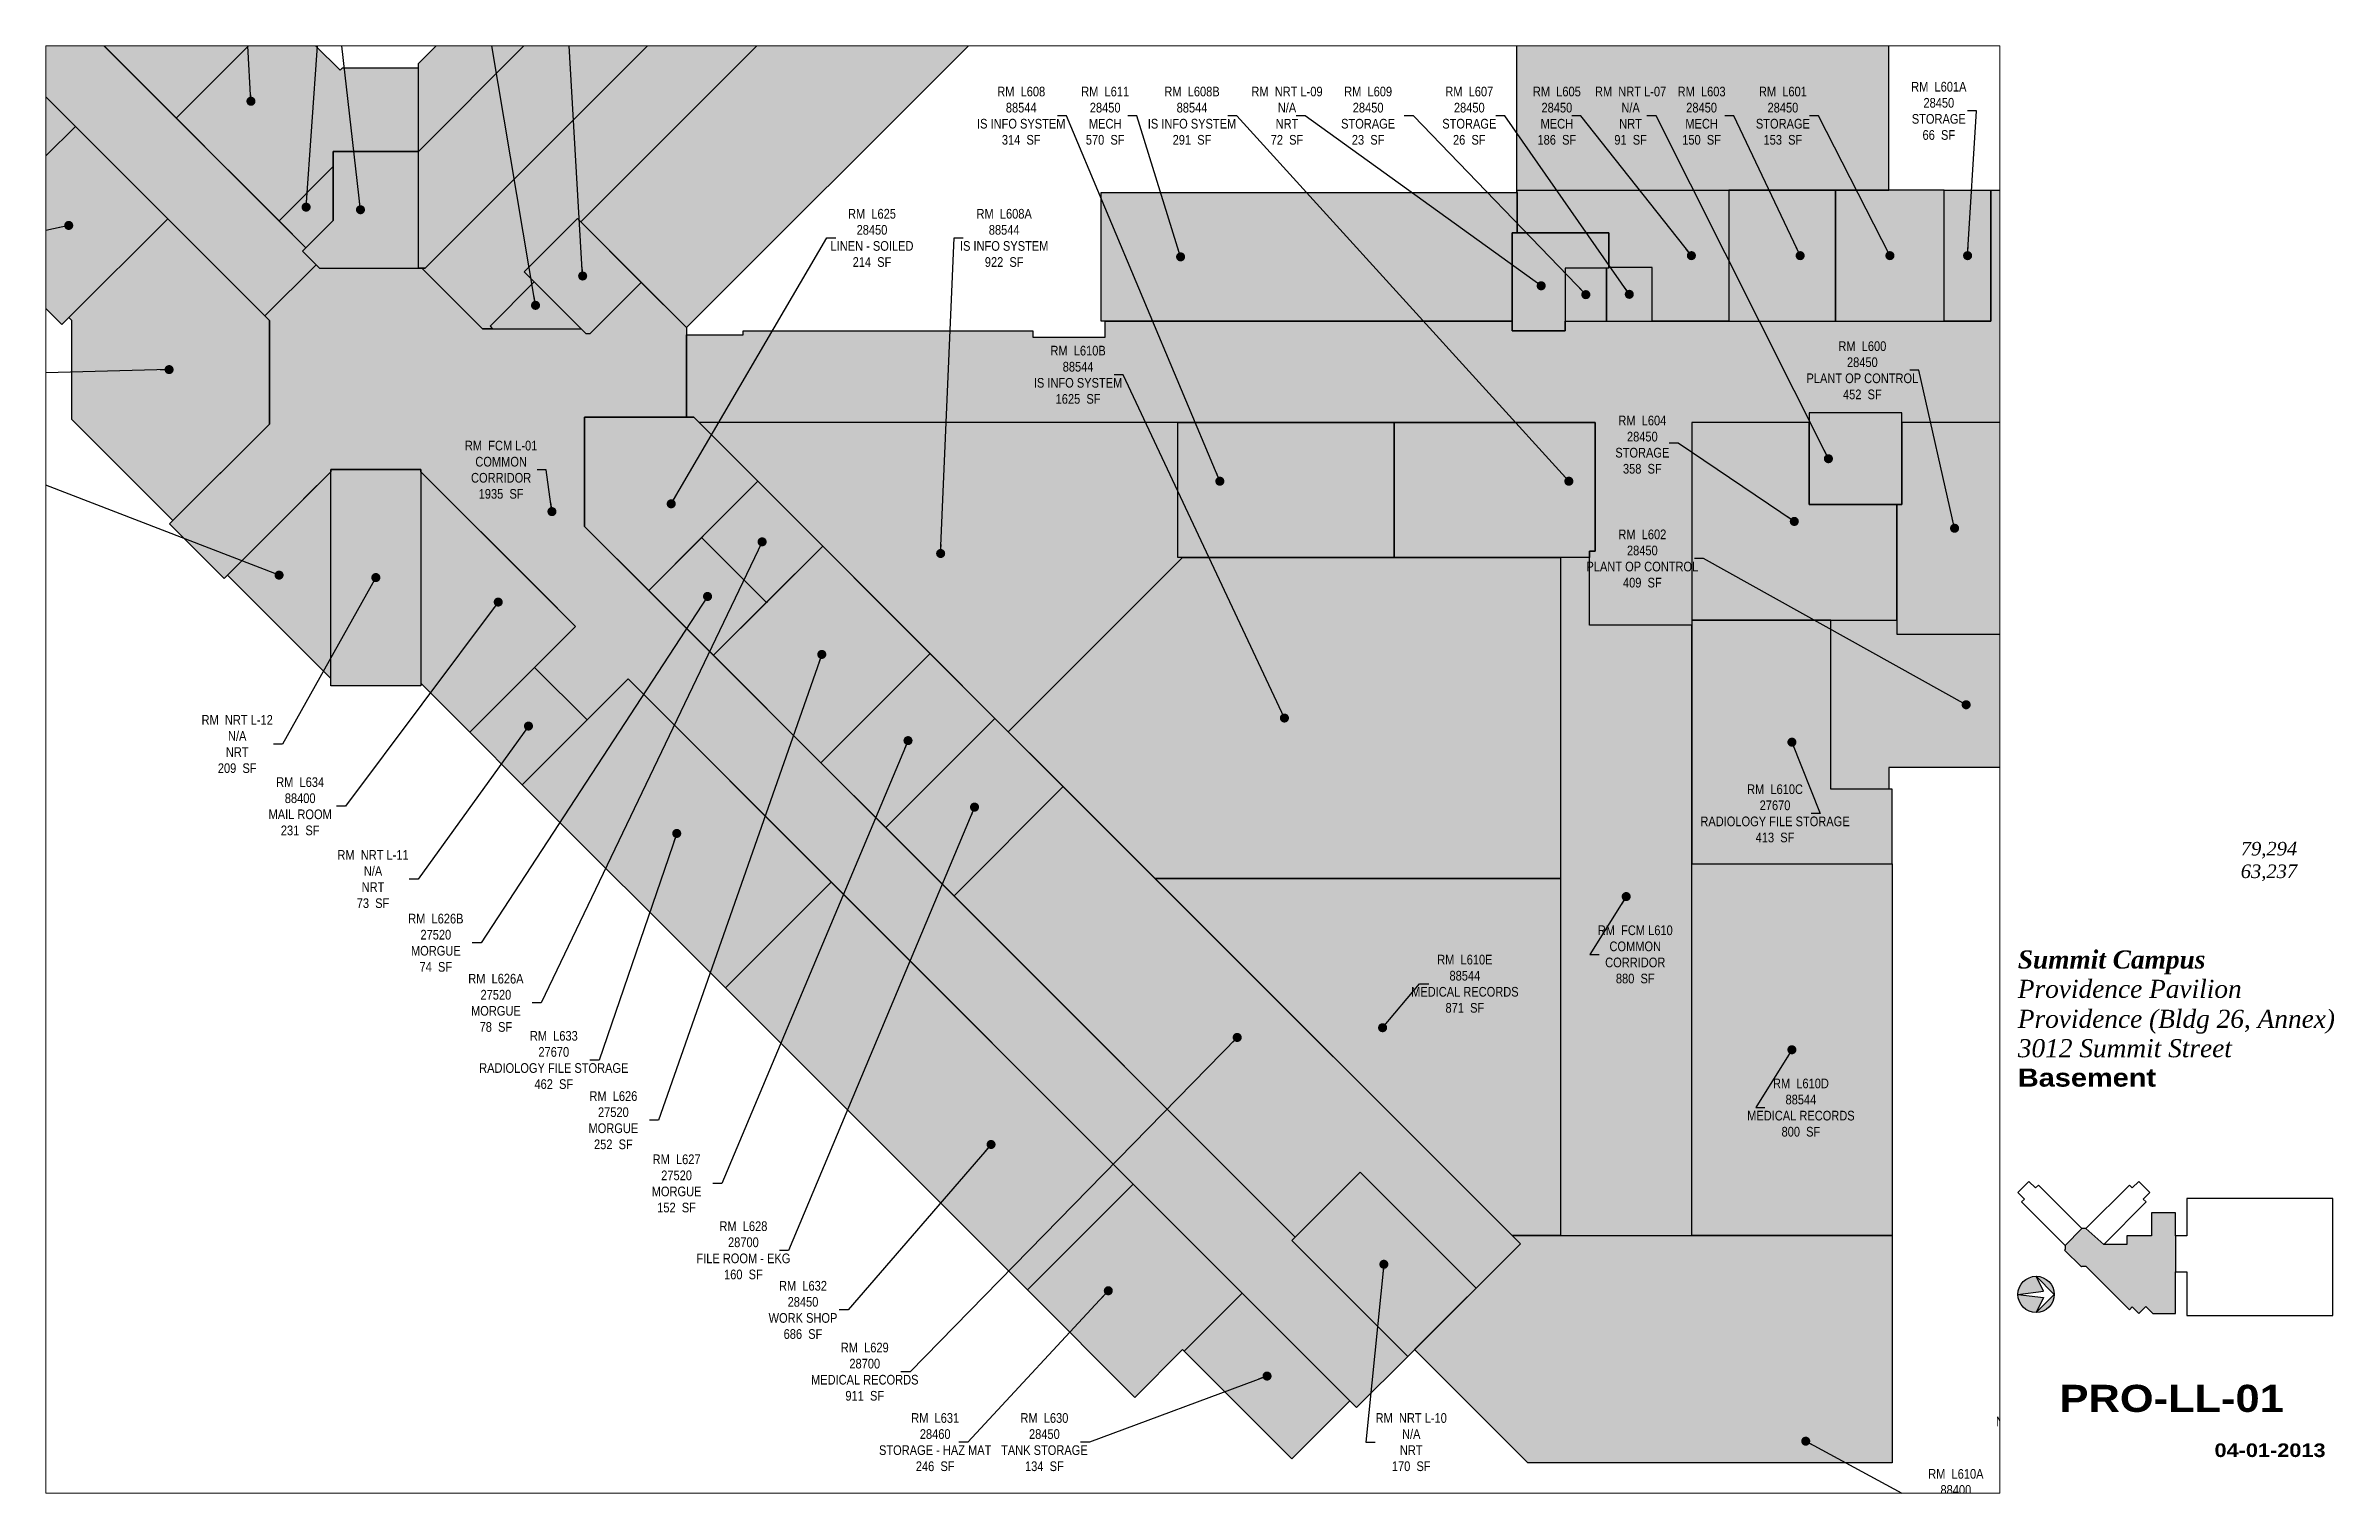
# Paper-space layout '01' of a CAD drawing. Header units: inches. Extents: x 0.9 to 16.7, y 0.5 to 10.5.
# The model-space entities are those that its viewports show. They can reach past a viewport. Long polylines and large blocks are cut down to what shows.
import ezdxf
from ezdxf.enums import TextEntityAlignment as Align

# ---------------------------------------------------------------- set-up
doc = ezdxf.new("R2010")
doc.units = ezdxf.units.IN
doc.header["$LTSCALE"] = 0.25
doc.header["$MEASUREMENT"] = 0
doc.layers.get('Defpoints').update_dxf_attribs({"color": 31})
for name, color, linetype in [('0-LABEL', 3, 'Continuous'), ('1-NRT', 200, 'Continuous'), ('1-NRT-PTN', 253, 'Continuous'), ('3-FCM', 190, 'Continuous'), ('3-FCM-PTN', 9, 'Continuous'), ('4-OCC', 6, 'Continuous'), ('4-OCC-PTN', 95, 'Continuous'), ('T-5', 5, 'Continuous'), ('T-8', 8, 'Continuous')]:
    doc.layers.add(name, color=color, linetype=linetype)
doc.styles.add('ArialB', font='')
doc.styles.add('ArialN', font='ARIALN.TTF')
doc.styles.add('TimesI', font='timesi.ttf')
doc.styles.add('TimesIB', font='timesbi.ttf')
doc.styles.get('ArialB').set_extended_font_data('Arial Black')
doc.dimstyles.new('AB-120', dxfattribs={"dimscale": 120, "dimtxt": 0.125, "dimasz": 0.09375, "dimexe": 0.0625, "dimexo": 0.125, "dimgap": 0.375, "dimtad": 0, "dimtih": 1, "dimtoh": 1, "dimdec": 4, "dimrnd": 0.0625, "dimzin": 0, "dimdsep": 46, "dimlunit": 4, "dimtxsty": 'ArialN', "dimblk": 'ARCHTICK', "dimcen": 0.09375, "dimclrd": 256, "dimclre": 256, "dimclrt": 256, "dimadec": 0, "dimazin": 0, "dimtfac": 1, "dimtdec": 4, "dimtofl": 0, "dimtmove": 2, "dimatfit": 3, "dimldrblk": 'DOT', "dimfxl": 0, "dimfrac": 2, "dimtolj": 1, "dimtzin": 0, "dimlwd": -1, "dimlwe": -1, "dimarcsym": 0})

# ---------------------------------------------------------------- blocks, each defined once
blk = doc.blocks.new('AB-TB-text')
for tag, style, p in [('GROSS', 'TimesI', (1.93, 4.406)), ('USEABLE', 'TimesI', (1.93, 4.25)), ('DATE', 'ArialB', (2.125, 0.25))]:
    blk.add_attdef(tag, text='', height=0.0938, dxfattribs=dict(style=style)).set_placement(p, align=Align.RIGHT)
for tag, style, p in [('CAMPUS', 'TimesIB', (0, 3.75)), ('PAVILION', 'TimesI', (0, 3.547)), ('BUILDING', 'TimesI', (0, 3.34)), ('STREET', 'TimesI', (0, 3.137)), ('FLOOR', 'ArialB', (0, 2.934))]:
    blk.add_attdef(tag, text='', height=0.125, dxfattribs=dict(style=style)).set_placement(p, align=Align.TOP_LEFT)
at = {"style": 'ArialB'}
blk.add_attdef('DWG#', text='', height=0.188, dxfattribs=at).set_placement((1.062, 0.749), align=Align.TOP_CENTER)
blk = doc.blocks.new('n-arrow')
h = blk.add_hatch(color=256)
h.paths.add_polyline_path([(0, 0.125), (0.125, 0, 0.414214)])
h.paths.add_polyline_path([(0, 0.125, 0.414214), (-0.125, 0), (0.051, 0.022)])
h = blk.add_hatch(color=256)
h.paths.add_polyline_path([(0.051, -0.022), (-0.125, 0, 0.414214), (0, -0.125)])
h.paths.add_polyline_path([(0.125, 0), (0, -0.125, 0.414214)])
for p, q in [((-0.125, 0), (0.051, 0.022)), ((-0.125, 0), (0.051, -0.022)), ((0, 0.125), (0.125, 0)), ((0.051, 0.022), (0, 0.125)), ((0, -0.125), (0.125, 0)), ((0.051, -0.022), (0, -0.125))]:
    blk.add_line(p, q)
blk.add_circle((0, 0), 0.125)
blk = doc.blocks.new('L outline')
at = {"layer": 'T-8'}
blk.add_lwpolyline([(14.639, 2.654), (14.562, 2.578), (14.608, 2.532), (14.588, 2.513), (14.888, 2.212), (14.888, 2.184), (14.885, 2.18), (15.001, 2.064), (15.005, 2.068), (15.033, 2.068), (15.333, 1.767), (15.353, 1.787), (15.398, 1.742), (15.446, 1.79), (15.494, 1.742), (15.651, 1.742), (15.651, 2.03), (15.73, 2.03), (15.73, 1.728), (16.739, 1.728), (16.739, 2.537), (15.73, 2.537), (15.73, 2.278), (15.651, 2.278), (15.651, 2.438), (15.486, 2.438), (15.486, 2.278), (15.314, 2.278), (15.314, 2.219), (15.156, 2.219), (15.449, 2.513), (15.429, 2.532), (15.475, 2.578), (15.398, 2.654), (15.353, 2.609), (15.333, 2.629), (15.033, 2.328), (15.005, 2.328), (14.704, 2.629), (14.684, 2.609), (14.639, 2.654)], close=True, dxfattribs=at)
blk = doc.blocks.new('_ArchTick')
at = {"const_width": 0.15}
blk.add_lwpolyline([(-0.5, -0.5), (0.5, 0.5)], dxfattribs=at)
blk = doc.blocks.new('_Dot')
at = {"lineweight": -2}
blk.add_line((-0.5, 0), (-1, 0), dxfattribs=at)
at = {"const_width": 0.5}
blk.add_lwpolyline([(-0.25, 0, 1), (0.25, 0, 1)], format="xyb", close=True, dxfattribs=at)

msp = doc.modelspace()

# ---------------------------------------------------------------- hatches: boundary and pattern name
at = {"layer": '1-NRT-PTN'}
for points in [[(-448.5, 1779.5), (-447.8, 1779.5), (-447.8, 1782.5), (14.5, 1782.5), (14.5, 2259.5), (-448.5, 2259.5)], [(-1920, 1744.8), (-1958.2, 1706.6), (-1937, 1685.4), (-1814.1, 1685.4), (-1814.1, 1830.7), (-1920, 1830.7)], [(-1600.5, 1604.1), (-1593.1, 1611.6), (-1536.9, 1667.8), (-1616.4, 1747.3), (-1682.7, 1681), (-1605.8, 1604.1)], [(-453.8, 1729.5), (-333.7, 1729.5), (-333.7, 1685.5), (-339.7, 1685.5), (-387.8, 1685.5), (-387.8, 1619.5), (-387.8, 1607.5), (-453.8, 1607.5)], [(30.5, 1505.5), (-84.7, 1505.5), (-84.7, 1391.5), (30.5, 1391.5)], [(-1811.1, 1166.2), (-1923, 1166.2), (-1923, 1435.2), (-1811.1, 1435.2)], [(-1750.2, 1108.3), (-1669.5, 1188.9), (-1604.3, 1123.7), (-1684.9, 1043)], [(-498.8, 417), (-643.1, 561.2), (-727.9, 476.4), (-583.7, 332.1)]]:
    msp.add_hatch(color=256, dxfattribs=at).paths.add_polyline_path(points)
at = {"layer": '3-FCM-PTN'}
for points in [[(-1480.6, 1602.5), (-1410.1, 1602.5), (-1410.1, 1607.5), (-1050.1, 1607.5), (-1050.1, 1599.5), (-960.1, 1599.5), (-960.1, 1619.5), (-453.8, 1619.5), (-453.8, 1607.5), (-387.8, 1607.4), (-387.8, 1619.5), (83.5, 1619.5), (89.5, 1619.5), (141.5, 1619.5), (141.5, 1782.5), (280.5, 1782.5), (280.5, 1493.5), (30.5, 1493.5), (30.5, 1505.5), (-84.7, 1505.5), (-84.7, 1493.5), (-230.6, 1493.5), (-230.6, 1241.5), (-357.6, 1241.5), (-357.6, 1333.5), (-350.6, 1333.5), (-350.6, 1493.5), (-1465.1, 1493.5), (-1471.6, 1500.1), (-1480.6, 1500.1)], [(-1480.6, 1500.1), (-1607.4, 1500.1), (-1607.4, 1364.3), (-723.7, 480.6), (-727.9, 476.4), (-583.7, 332.1), (-647.3, 268.5), (-1553.4, 1174.6), (-1604.3, 1123.7), (-1669.5, 1188.9), (-1618.6, 1239.8), (-1663.2, 1284.4), (-1811.1, 1432.2), (-1811.1, 1435.2), (-1923, 1435.2), (-1923, 1432.2), (-2055.8, 1299.5), (-2123.6, 1367.3), (-1999.4, 1491.6), (-1999.4, 1620.5), (-2004.9, 1626), (-1941.2, 1689.7), (-1937, 1685.4), (-1810, 1685.4), (-1734.5, 1610.1), (-1721.8, 1610.1), (-1611.8, 1610.1), (-1605.8, 1604.1), (-1600.5, 1604.1), (-1536.9, 1667.8), (-1480.6, 1611.5), (-1480.6, 1602.5)], [(-393.6, 482.4), (-230.6, 482.4), (-230.6, 1241.5), (-357.6, 1241.5), (-357.6, 1325.5), (-393.6, 1325.5)]]:
    msp.add_hatch(color=256, dxfattribs=at).paths.add_polyline_path(points)
at = {"layer": '4-OCC-PTN'}
h = msp.add_hatch(color=55, dxfattribs=at)
h.dxf.hatch_style = 1
h.paths.add_polyline_path([(-923.1, 2830.9), (-863.7, 2771.5), (-727.9, 2907.3), (-651.6, 2830.9), (-787.3, 2695.2), (-791.6, 2699.4), (-1164.9, 2326.1), (-1241.8, 2402.9), (-1814.1, 1830.7), (-1814.1, 1940)])
h = msp.add_hatch(color=55, dxfattribs=at)
h.dxf.hatch_style = 1
h.paths.add_polyline_path([(-3082.5, 2830.9), (-2946.7, 2695.2), (-2942.5, 2699.4), (-1953.9, 1710.9), (-1958.2, 1706.6), (-1941.2, 1689.7), (-2004.9, 1626), (-3010.4, 2631.5), (-3006.1, 2635.8), (-3141.9, 2771.5)])
for color, points in [(55, [(-2811, 2830.9), (-2942.5, 2699.4), (-2115.2, 1872.1), (-1983.6, 2003.6)]), (55, [(-787.3, 2695.2), (-651.6, 2830.9), (-592.2, 2771.5), (-727.9, 2635.8), (-723.7, 2631.5), (-1612.2, 1743.1), (-1616.4, 1747.3), (-1682.7, 1681), (-1670, 1668.3), (-1725, 1613.3), (-1721.8, 1610.1), (-1734.5, 1610.1), (-1810, 1685.4), (-1805.6, 1685.4), (-791.6, 2699.4)]), (55, [(-2240.6, 1861.7), (-2372.1, 1730.2), (-3141.9, 2500), (-3082.5, 2559.4), (-3218.2, 2695.2), (-3141.9, 2771.5), (-3006.1, 2635.8), (-3010.4, 2631.5)]), (55, [(-723.7, 2631.5), (-592.2, 2500), (-1480.6, 1611.5), (-1612.2, 1743.1)]), (55, [(-1814.1, 1934), (-1909, 1934), (-1911.5, 1931.5), (-1983.6, 2003.6), (-2115.2, 1872.1), (-1987.4, 1744.4), (-1920, 1811.8), (-1920, 1830.7), (-1814.1, 1830.7)]), (55, [(-2125.8, 1746.9), (-2248.8, 1623.9), (-2257.3, 1615.4), (-2372.1, 1730.2), (-2240.6, 1861.7)]), (55, [(-1987.4, 1744.4), (-1953.9, 1710.9), (-1920, 1744.8), (-1920, 1811.8)]), (55, [(-447.8, 1779.5), (-447.8, 1729.5), (-453.8, 1729.5), (-453.8, 1619.5), (-965.1, 1619.5), (-965.1, 1779.5)]), (55, [(-184.4, 1782.5), (-184.4, 1619.5), (-273.7, 1619.5), (-279.7, 1619.5), (-279.7, 1686.2), (-333.7, 1686.2), (-333.7, 1729.5), (-447.8, 1729.5), (-447.8, 1782.5)]), (55, [(-51.8, 1782.5), (-184.4, 1782.5), (-184.4, 1619.5), (-51.8, 1619.5)]), (55, [(83.5, 1782.5), (-51.8, 1782.5), (-51.8, 1619.5), (83.5, 1619.5)]), (55, [(141.5, 1782.5), (141.5, 1619.5), (83.5, 1619.5), (83.5, 1782.5)]), (55, [(-2245.2, 1497.4), (-2245.2, 1620.3), (-2248.8, 1623.9), (-2125.8, 1746.9), (-1999.4, 1620.5), (-1999.4, 1491.6), (-2119.4, 1371.6)]), (55, [(-336.7, 1685.5), (-387.8, 1685.5), (-387.8, 1619.5), (-336.7, 1619.5)]), (55, [(-279.7, 1619.5), (-279.7, 1686.2), (-333.7, 1686.2), (-333.7, 1685.5), (-336.7, 1685.5), (-336.7, 1619.5)]), (55, [(-1670, 1668.3), (-1725, 1613.3), (-1721.8, 1610.1), (-1611.8, 1610.1)]), (51, [(-1527.7, 1284.6), (-1607.4, 1364.3), (-1607.4, 1500.1), (-1471.6, 1500.1), (-1391.9, 1420.4)]), (61, [(-1465.1, 1493.5), (-1080.6, 1109), (-864, 1325.5), (-869.6, 1325.5), (-869.6, 1493.5), (-1456.6, 1493.5)]), (61, [(-600.6, 1325.5), (-869.6, 1325.5), (-869.6, 1493.5), (-600.6, 1493.5)]), (61, [(-350.6, 1493.5), (-600.6, 1493.5), (-600.6, 1325.5), (-357.6, 1325.5), (-357.6, 1333.5), (-350.6, 1333.5)]), (55, [(-84.7, 1493.5), (-230.6, 1493.5), (-230.6, 1247.5), (-53.5, 1247.5), (24.5, 1247.5), (24.5, 1391.5), (-84.7, 1391.5)]), (55, [(274.5, 1493.5), (30.5, 1493.5), (30.5, 1391.5), (24.5, 1391.5), (24.5, 1230.5), (274.5, 1230.5)]), (55, [(-1923, 1432.2), (-2051.5, 1303.7), (-2038.8, 1291), (-1923, 1175.2)]), (41, [(-1811.1, 1432.2), (-1811.1, 1169.2), (-1750.2, 1108.3), (-1669.5, 1188.9), (-1618.6, 1239.8)]), (11, [(-1311.3, 1339.8), (-1379.5, 1271.6), (-1381.3, 1269.8), (-1461.9, 1350.4), (-1391.9, 1420.4)]), (11, [(-1461.9, 1350.4), (-1527.7, 1284.6), (-1447.1, 1204), (-1381.3, 1269.8)]), (11, [(-1177.7, 1206.1), (-1313.4, 1070.4), (-1447.1, 1204), (-1311.3, 1339.8)]), (61, [(-393.6, 1325.5), (-393.6, 926.5), (-898.1, 926.5), (-1080.6, 1109), (-864, 1325.5)]), (55, [(24.5, 1230.5), (268.5, 1230.5), (274.5, 1230.5), (274.5, 1175.5), (279, 1175.5), (279, 1064.5), (14.5, 1064.5), (14.5, 1040.5), (14.5, 1037.5), (-57.5, 1037.5), (-57.5, 1247.5), (24.5, 1247.5)]), (11, [(-1097.1, 1125.5), (-1232.8, 989.7), (-1313.4, 1070.4), (-1177.7, 1206.1)]), (242, [(-1604.3, 1123.7), (-1684.9, 1043), (-1432.2, 790.3), (-1300.7, 921.9), (-1553.4, 1174.6)]), (151, [(-1097.1, 1125.5), (-1232.8, 989.7), (-1148, 904.9), (-1012.2, 1040.7)]), (151, [(-1148, 904.9), (-1012.2, 1040.7), (-453.9, 482.4), (-443.7, 472.1), (-498.8, 417), (-643.1, 561.2), (-723.7, 480.6)]), (61, [(-230.6, 944.5), (18.5, 944.5), (18.5, 482.4), (-230.6, 482.4)]), (55, [(-1300.7, 921.9), (-1432.2, 790.3), (-1056.7, 414.9), (-925.2, 546.4)]), (61, [(-393.6, 926.5), (-393.6, 482.4), (-453.9, 482.4), (-898.1, 926.5)]), (201, [(-789.5, 410.6), (-861.6, 338.5), (-863.7, 340.6), (-923.1, 281.2), (-1056.7, 414.9), (-925.2, 546.4)]), (41, [(18.5, 482.4), (18.5, 199.9), (-434.5, 199.9), (-575.2, 340.6), (-443.7, 472.1), (-453.9, 482.4)]), (55, [(-655.8, 277), (-789.5, 410.6), (-861.6, 338.5), (-727.9, 204.9)])]:
    msp.add_hatch(color=color, dxfattribs=at).paths.add_polyline_path(points)
h = msp.add_hatch(color=240, dxfattribs=at)
h.dxf.hatch_style = 1
h.paths.add_polyline_path([(-1814.1, 1830.7), (-1241.8, 2402.9), (-1164.9, 2326.1), (-1805.6, 1685.4), (-1814.1, 1685.4)])
h = msp.add_hatch(color=242, dxfattribs=at)
h.dxf.hatch_style = 1
h.paths.add_polyline_path([(-230.6, 1247.5), (-230.6, 944.5), (18.5, 944.5), (18.5, 1037.5), (-57.5, 1037.5), (-57.6, 1247.5), (-230.6, 1247.5)])

# ---------------------------------------------------------------- linework, layer by layer
at = {"layer": '1-NRT'}
for points in [[(-448.5, 1779.5), (-447.8, 1779.5), (-447.8, 1782.5), (14.5, 1782.5), (14.5, 2259.5), (-448.5, 2259.5)], [(-1920, 1744.8), (-1958.2, 1706.6), (-1937, 1685.4), (-1937, 1685.4), (-1937, 1685.4), (-1814.1, 1685.4), (-1814.1, 1830.7), (-1920, 1830.7)], [(-1600.5, 1604.1), (-1600.5, 1604.1), (-1593.1, 1611.6), (-1536.9, 1667.8), (-1616.4, 1747.3), (-1682.7, 1681), (-1605.8, 1604.1)], [(-1811.1, 1166.2), (-1923, 1166.2), (-1923, 1435.2), (-1811.1, 1435.2), (-1811.1, 1166.2), (-1811.1, 1166.2), (-1811.1, 1166.2), (-1811.1, 1166.2)], [(-1750.2, 1108.3), (-1669.5, 1188.9), (-1604.3, 1123.7), (-1684.9, 1043)]]:
    msp.add_lwpolyline(points, close=True, dxfattribs=at)
for points in [[(-453.8, 1729.5), (-333.7, 1729.5), (-333.7, 1685.5), (-339.7, 1685.5), (-339.7, 1685.5), (-339.7, 1685.5), (-387.8, 1685.5), (-387.8, 1619.5), (-387.8, 1607.5), (-453.8, 1607.5), (-453.8, 1729.5)], [(30.5, 1505.5), (-84.7, 1505.5), (-84.7, 1391.5), (30.5, 1391.5), (30.5, 1505.5)], [(-498.8, 417), (-643.1, 561.2), (-727.9, 476.4), (-583.7, 332.1), (-498.8, 417)]]:
    msp.add_lwpolyline(points, dxfattribs=at)
at = {"layer": '3-FCM'}
for points in [[(280.5, 1493.5), (30.5, 1493.5), (30.5, 1505.5), (-84.7, 1505.5), (-84.7, 1493.5), (-230.6, 1493.5), (-230.6, 1241.5), (-357.6, 1241.5), (-357.6, 1333.5), (-350.6, 1333.5), (-350.6, 1493.5), (-1465.1, 1493.5), (-1471.6, 1500.1), (-1480.6, 1500.1), (-1480.6, 1602.5), (-1410.1, 1602.5), (-1410.1, 1607.5), (-1050.1, 1607.5), (-1050.1, 1599.5), (-960.1, 1599.5), (-960.1, 1619.5), (-453.8, 1619.5), (-453.8, 1607.5), (-387.8, 1607.4), (-387.8, 1619.5), (83.5, 1619.5), (89.5, 1619.5), (141.5, 1619.5), (141.5, 1782.5), (280.5, 1782.5)], [(-1923, 1432.2), (-1956.8, 1398.5)]]:
    msp.add_lwpolyline(points, dxfattribs=at)
for points in [[(-1480.6, 1500.1), (-1607.4, 1500.1), (-1607.4, 1364.3), (-723.7, 480.6), (-727.9, 476.4), (-583.7, 332.1), (-647.3, 268.5), (-1553.4, 1174.6), (-1604.3, 1123.7), (-1669.5, 1188.9), (-1618.6, 1239.8), (-1663.2, 1284.4), (-1811.1, 1432.2), (-1811.1, 1432.2), (-1811.1, 1435.2), (-1923, 1435.2), (-1923, 1435.2), (-1923, 1435.2), (-1923, 1432.2), (-2055.8, 1299.5), (-2123.6, 1367.3), (-1999.4, 1491.6), (-1999.4, 1620.5), (-2004.9, 1626), (-1941.2, 1689.7), (-1937, 1685.4), (-1810, 1685.4), (-1734.5, 1610.1), (-1721.8, 1610.1), (-1611.8, 1610.1), (-1605.8, 1604.1), (-1600.5, 1604.1), (-1536.9, 1667.8), (-1480.6, 1611.5), (-1480.6, 1602.5)], [(-393.6, 482.4), (-230.6, 482.4), (-230.6, 1241.5), (-357.6, 1241.5), (-357.6, 1325.5), (-393.6, 1325.5), (-393.6, 482.4)]]:
    msp.add_lwpolyline(points, close=True, dxfattribs=at)
at = {"layer": '4-OCC'}
msp.add_line((-357.6, 1317.5), (-357.6, 1333.5), dxfattribs=at)
for points in [[(-923.1, 2830.9), (-863.7, 2771.5), (-727.9, 2907.3), (-651.6, 2830.9), (-787.3, 2695.2), (-791.6, 2699.4), (-1164.9, 2326.1), (-1241.8, 2402.9), (-1814.1, 1830.7), (-1814.1, 1940), (-923.1, 2830.9)], [(-2811, 2830.9), (-2942.5, 2699.4), (-2115.2, 1872.1), (-1983.6, 2003.6), (-2811, 2830.9)], [(-787.3, 2695.2), (-651.6, 2830.9), (-592.2, 2771.5), (-727.9, 2635.8), (-723.7, 2631.5), (-1612.2, 1743.1), (-1616.4, 1747.3), (-1682.7, 1681), (-1670, 1668.3), (-1725, 1613.3), (-1721.8, 1610.1), (-1734.5, 1610.1), (-1810, 1685.4), (-1805.6, 1685.4), (-791.6, 2699.4), (-787.3, 2695.2)], [(-2240.6, 1861.7), (-2372.1, 1730.2), (-3141.9, 2500), (-3082.5, 2559.4), (-3218.2, 2695.2), (-3141.9, 2771.5), (-3006.1, 2635.8), (-3010.4, 2631.5), (-2240.6, 1861.7)], [(-723.7, 2631.5), (-592.2, 2500), (-1480.6, 1611.5), (-1612.2, 1743.1), (-723.7, 2631.5)], [(-1814.1, 1934), (-1909, 1934), (-1911.5, 1931.5), (-1983.6, 2003.6), (-1983.6, 2003.6), (-1983.6, 2003.6), (-2115.2, 1872.1), (-1987.4, 1744.4), (-1920, 1811.8), (-1920, 1830.7), (-1814.1, 1830.7), (-1814.1, 1934)], [(-2125.8, 1746.9), (-2248.8, 1623.9), (-2257.3, 1615.4), (-2372.1, 1730.2), (-2240.6, 1861.7), (-2125.8, 1746.9)], [(-184.4, 1782.5), (-184.4, 1619.5), (-273.7, 1619.5), (-273.7, 1619.5), (-279.7, 1619.5), (-279.7, 1686.2), (-333.7, 1686.2), (-333.7, 1729.5), (-447.8, 1729.5), (-447.8, 1782.5), (-184.4, 1782.5)], [(-51.8, 1782.5), (-184.4, 1782.5), (-184.4, 1619.5), (-51.8, 1619.5), (-51.8, 1782.5)], [(83.5, 1782.5), (-51.8, 1782.5), (-51.8, 1619.5), (83.5, 1619.5), (83.5, 1782.5)], [(141.5, 1782.5), (141.5, 1619.5), (83.5, 1619.5), (83.5, 1782.5), (141.5, 1782.5)], [(-336.7, 1685.5), (-387.8, 1685.5), (-387.8, 1619.5), (-336.7, 1619.5), (-336.7, 1685.5)], [(-279.7, 1619.5), (-279.7, 1686.2), (-333.7, 1686.2), (-333.7, 1685.5), (-336.7, 1685.5), (-336.7, 1619.5), (-279.7, 1619.5)], [(-1670, 1668.3), (-1725, 1613.3), (-1721.8, 1610.1), (-1611.8, 1610.1), (-1670, 1668.3)], [(-1999.4, 1620.5), (-1999.4, 1491.6)], [(-1465.1, 1493.5), (-1080.6, 1109), (-864, 1325.5), (-869.6, 1325.5), (-869.6, 1325.5), (-869.6, 1493.5), (-1456.6, 1493.5), (-1456.6, 1493.5), (-1465.1, 1493.5)], [(-350.6, 1493.5), (-350.6, 1333.5), (-357.6, 1333.5), (-357.6, 1325.5), (-600.6, 1325.5), (-600.6, 1325.5), (-600.6, 1325.5), (-600.6, 1493.5), (-350.6, 1493.5)], [(274.5, 1493.5), (30.5, 1493.5), (30.5, 1391.5), (24.5, 1391.5), (24.5, 1230.5), (274.5, 1230.5), (274.5, 1493.5)], [(-1923, 1432.2), (-1923, 1432.2), (-2051.5, 1303.7), (-2038.8, 1291), (-2038.8, 1291), (-1923, 1175.2), (-1923, 1175.2), (-1923, 1432.2)], [(-1811.1, 1435.2), (-1811.1, 1169.2)], [(-1811.1, 1432.2), (-1811.1, 1169.2), (-1750.2, 1108.3), (-1750.2, 1108.3), (-1750.2, 1108.3), (-1669.5, 1188.9), (-1669.5, 1188.9), (-1618.6, 1239.8), (-1811.1, 1432.2)], [(-1311.3, 1339.8), (-1379.5, 1271.6), (-1381.3, 1269.8), (-1461.9, 1350.4), (-1391.9, 1420.4), (-1311.3, 1339.8)], [(-1461.9, 1350.4), (-1527.7, 1284.6), (-1447.1, 1204), (-1381.3, 1269.8), (-1461.9, 1350.4)], [(-1177.7, 1206.1), (-1313.4, 1070.4), (-1447.1, 1204), (-1447.1, 1204), (-1447.1, 1204), (-1311.3, 1339.8), (-1177.7, 1206.1)], [(-1097.1, 1125.5), (-1232.8, 989.7), (-1148, 904.9), (-1012.2, 1040.7), (-1097.1, 1125.5)], [(-1148, 904.9), (-1012.2, 1040.7), (-453.9, 482.4), (-443.7, 472.1), (-498.8, 417), (-643.1, 561.2), (-723.7, 480.6), (-1148, 904.9)], [(-789.5, 410.6), (-861.6, 338.5), (-863.7, 340.6), (-923.1, 281.2), (-1056.7, 414.9), (-925.2, 546.4), (-789.5, 410.6)], [(18.5, 482.4), (18.5, 199.9), (-434.5, 199.9), (-575.2, 340.6), (-443.7, 472.1), (-453.9, 482.4), (-453.9, 482.4), (18.5, 482.4)], [(-655.8, 277), (-789.5, 410.6), (-861.6, 338.5), (-727.9, 204.9), (-655.8, 277)]]:
    msp.add_lwpolyline(points, dxfattribs=at)
for points in [[(-3082.5, 2830.9), (-2946.7, 2695.2), (-2942.5, 2699.4), (-1953.9, 1710.9), (-1958.2, 1706.6), (-1941.2, 1689.7), (-2004.9, 1626), (-3010.4, 2631.5), (-3006.1, 2635.8), (-3141.9, 2771.5)], [(-1814.1, 1830.7), (-1241.8, 2402.9), (-1164.9, 2326.1), (-1805.6, 1685.4), (-1814.1, 1685.4)], [(-1987.4, 1744.4), (-1953.9, 1710.9), (-1920, 1744.8), (-1920, 1811.8)], [(-447.8, 1779.5), (-447.8, 1729.5), (-453.8, 1729.5), (-453.8, 1619.5), (-453.8, 1619.5), (-965.1, 1619.5), (-965.1, 1779.5)], [(-2245.2, 1497.4), (-2245.2, 1620.3), (-2248.8, 1623.9), (-2125.8, 1746.9), (-1999.4, 1620.5), (-1999.4, 1491.6), (-2119.4, 1371.6)], [(-1527.7, 1284.6), (-1607.4, 1364.3), (-1607.4, 1500.1), (-1471.6, 1500.1), (-1391.9, 1420.4)], [(-600.6, 1325.5), (-869.6, 1325.5), (-869.6, 1493.5), (-869.6, 1493.5), (-869.6, 1493.5), (-600.6, 1493.5)], [(-84.7, 1493.5), (-230.6, 1493.5), (-230.6, 1247.5), (-53.5, 1247.5), (-53.5, 1247.5), (24.5, 1247.5), (24.5, 1391.5), (-84.7, 1391.5)], [(-393.6, 1325.5), (-393.6, 926.5), (-898.1, 926.5), (-1080.6, 1109), (-864, 1325.5)], [(-230.6, 1247.5), (-230.6, 944.5), (18.5, 944.5), (18.5, 1037.5), (-57.5, 1037.5), (-57.6, 1247.5), (-230.6, 1247.5)], [(24.5, 1230.5), (24.5, 1230.5), (268.5, 1230.5), (274.5, 1230.5), (274.5, 1175.5), (279, 1175.5), (279, 1175.5), (279, 1175.5), (279, 1064.5), (14.5, 1064.5), (14.5, 1064.5), (14.5, 1040.5), (14.5, 1037.5), (-57.5, 1037.5), (-57.5, 1247.5), (24.5, 1247.5)], [(-1097.1, 1125.5), (-1232.8, 989.7), (-1313.4, 1070.4), (-1177.7, 1206.1)], [(-1604.3, 1123.7), (-1604.3, 1123.7), (-1684.9, 1043), (-1684.9, 1043), (-1432.2, 790.3), (-1300.7, 921.9), (-1553.4, 1174.6)], [(-230.6, 944.5), (18.5, 944.5), (18.5, 482.4), (-230.6, 482.4), (-230.6, 944.5)], [(-1300.7, 921.9), (-1432.2, 790.3), (-1056.7, 414.9), (-925.2, 546.4)], [(-393.6, 926.5), (-393.6, 482.4), (-453.9, 482.4), (-898.1, 926.5), (-393.6, 926.5)]]:
    msp.add_lwpolyline(points, close=True, dxfattribs=at)

# ---------------------------------------------------------------- texts
at = {"layer": '0-LABEL', "char_height": 12, "attachment_point": 5, "style": 'ArialN'}
for s, insert in [('RM  L608\\P88544\\PIS INFO SYSTEM\\P314  SF', (-1064.4, 1875)), ('RM  L611\\P28450\\PMECH\\P570  SF', (-960, 1875)), ('RM  L608B\\P88544\\PIS INFO SYSTEM\\P291  SF', (-852, 1875)), ('RM  NRT L-09\\PN/A\\PNRT\\P72  SF', (-733.9, 1875)), ('RM  L609\\P28450\\PSTORAGE\\P23  SF', (-633, 1875)), ('RM  L607\\P28450\\PSTORAGE\\P26  SF', (-507.2, 1875)), ('RM  L605\\P28450\\PMECH\\P186  SF', (-398.3, 1875)), ('RM  NRT L-07\\PN/A\\PNRT\\P91  SF', (-306.6, 1875)), ('RM  L603\\P28450\\PMECH\\P150  SF', (-218.3, 1875)), ('RM  L601\\P28450\\PSTORAGE\\P153  SF', (-117.2, 1875)), ('RM  L601A\\P28450\\PSTORAGE\\P66  SF', (76.7, 1881)), ('RM  FCM L-09\\PCOMMON\\PCORRIDOR\\P5656  SF', (207.3, 1858.9)), ('RM  L625\\P28450\\PLINEN - SOILED\\P214  SF', (-1250, 1723)), ('RM  L608A\\P88544\\PIS INFO SYSTEM\\P922  SF', (-1085.6, 1723)), ('RM  L600\\P28450\\PPLANT OP CONTROL\\P452  SF', (-18.4, 1558.4)), ('RM  FCM L-10\\PCOMMON\\PCORRIDOR\\P1846  SF', (207.3, 1558.4)), ('RM  L610B\\P88544\\PIS INFO SYSTEM\\P1625  SF', (-993.7, 1552.8)), ('RM  L604\\P28450\\PSTORAGE\\P358  SF', (-292, 1465.9)), ('RM  FCM L-01\\PCOMMON\\PCORRIDOR\\P1935  SF', (-1711.2, 1434.7)), ('RM  L602\\P28450\\PPLANT OP CONTROL\\P409  SF', (-292, 1324.3)), ('RM  NRT L-12\\PN/A\\PNRT\\P209  SF', (-2039.4, 1093.6)), ('RM  L634\\P88400\\PMAIL ROOM\\P231  SF', (-1961.1, 1016.2)), ('RM  L610C\\P27670\\PRADIOLOGY FILE STORAGE\\P413  SF', (-127, 1007.4)), ('RM  NRT L-11\\PN/A\\PNRT\\P73  SF', (-1870.5, 925.7)), ('RM  L626B\\P27520\\PMORGUE\\P74  SF', (-1792.4, 846.5)), ('RM  FCM L610\\PCOMMON\\PCORRIDOR\\P880  SF', (-300.8, 832)), ('RM  L610E\\P88544\\PMEDICAL RECORDS\\P871  SF', (-512.7, 795.5)), ('RM  NRT L-06\\PN/A\\PNRT\\P139  SF', (207.3, 793.3)), ('RM  L626A\\P27520\\PMORGUE\\P78  SF', (-1717.7, 771.8)), ('RM  L633\\P27670\\PRADIOLOGY FILE STORAGE\\P462  SF', (-1645.7, 700.7)), ('RM  L626\\P27520\\PMORGUE\\P252  SF', (-1571.6, 625.8)), ('RM  L610D\\P88544\\PMEDICAL RECORDS\\P800  SF', (-94.8, 641.5)), ('RM  L627\\P27520\\PMORGUE\\P152  SF', (-1493, 547.2)), ('RM  L628\\P28700\\PFILE ROOM - EKG\\P160  SF', (-1409.9, 464)), ('RM  L632\\P28450\\PWORK SHOP\\P686  SF', (-1335.8, 389.9)), ('RM  L565\\P27432\\PWORK ROOM\\P99  SF', (207.3, 357.7)), ('RM  L629\\P28700\\PMEDICAL RECORDS\\P911  SF', (-1259, 313.1)), ('RM  L566\\P27432\\PNURSE CONTROL\\P241  SF', (207.3, 261.3)), ('RM  L631\\P28460\\PSTORAGE - HAZ MAT\\P246  SF', (-1171.4, 225.5)), ('RM  L630\\P28450\\PTANK STORAGE\\P134  SF', (-1035.6, 225.5)), ('RM  NRT L-10\\PN/A\\PNRT\\P170  SF', (-579.4, 225.5)), ('RM  L610A\\P88400\\PPURCHASING/RECEIVING\\P1027  SF', (97.9, 156))]:
    msp.add_mtext(s, dxfattribs=dict(at, insert=insert))

# ---------------------------------------------------------------- leaders
at = {"layer": '0-LABEL', "annotation_type": 0, "has_hookline": 1}
for points, hookline_direction, text_width in [([(-2022.3, 1893), (-2041.3, 2235.8), (-2052.5, 2235.8)], 1, 57.9), ([(-1609.8, 1675.7), (-1641.1, 2213.3), (-1652.3, 2213.3)], 1, 86.9), ([(-1953.7, 1761.3), (-1928.4, 2115.7), (-1939.6, 2115.7)], 1, 58), ([(-1668.4, 1639.2), (-1750.2, 2125.5), (-1761.4, 2125.5)], 1, 57.9), ([(-1886.1, 1758.1), (-1917.1, 2032), (-1905.9, 2032)], 0, 87), ([(653.3, 1826.1), (263.6, 2022.1), (252.3, 2022.1)], 1, 154.8), ([(112.5, 1701), (123.5, 1881), (112.3, 1881)], 1, 67.7), ([(-817.4, 1420.5), (-1008.2, 1875), (-1019.4, 1875)], 1, 107.7), ([(-866.2, 1699.5), (-920.8, 1875), (-932, 1875)], 1, 56), ([(-383.4, 1420.5), (-796.2, 1875), (-807.5, 1875)], 1, 107.7), ([(-417.8, 1663.5), (-711.1, 1875), (-722.3, 1875)], 1, 86.9), ([(-362.3, 1652.5), (-576.7, 1875), (-588, 1875)], 1, 65.9), ([(-308.2, 1652.9), (-463, 1875), (-474.3, 1875)], 1, 65.9), ([(-231, 1701), (-368.3, 1875), (-379.5, 1875)], 1, 58), ([(-60.6, 1448.5), (-275, 1875), (-286.3, 1875)], 1, 86.9), ([(-95.7, 1701), (-178.1, 1875), (-189.4, 1875)], 1, 57.9), ([(15.9, 1701), (-73, 1875), (-84.2, 1875)], 1, 65.9), ([(345.5, 1718.1), (263.6, 1858.9), (252.3, 1858.9)], 1, 88.4), ([(-2248.9, 1738.6), (-2573.6, 1667.5)], 1, 65.9), ([(-1499.7, 1392.4), (-1306.3, 1723), (-1295, 1723)], 0, 101.4), ([(-1164.6, 1330.6), (-1147.9, 1723), (-1136.7, 1723)], 0, 107.7), ([(256.2, 1644.2), (263.6, 1558.4), (252.3, 1558.4)], 1, 88.4), ([(-2124.1, 1559.3), (-2456, 1550.6)], 1, 78.6), ([(-737.1, 1126), (-937.5, 1552.8), (-948.7, 1552.8)], 1, 107.7), ([(96.3, 1362), (51.9, 1558.4), (40.7, 1558.4)], 1, 137.4), ([(-103, 1370.5), (-247.3, 1467.9), (-258.5, 1467.9)], 1, 65.9), ([(-1987.3, 1303.7), (-2329.1, 1435.7), (-2340.4, 1435.7)], 1, 58), ([(-1648, 1382.7), (-1655, 1434.7), (-1666.2, 1434.7)], 1, 86.5), ([(-1386.6, 1345.1), (-1661.4, 771.8), (-1672.7, 771.8)], 1, 67.7), ([(110.7, 1142.5), (-215.8, 1324.3), (-227, 1324.3)], 1, 137.4), ([(-1867, 1300.7), (-1983.2, 1093.6), (-1994.4, 1093.6)], 1, 86.8), ([(-1454.5, 1277.2), (-1736.1, 846.5), (-1747.4, 846.5)], 1, 67), ([(-1714.8, 1270.2), (-1904.9, 1016.2), (-1916.1, 1016.2)], 1, 76.6), ([(-1312.4, 1205.1), (-1515.4, 625.8), (-1526.6, 625.8)], 1, 60.1), ([(-1677.2, 1116), (-1814.2, 925.7), (-1825.5, 925.7)], 1, 85), ([(-1205.2, 1097.9), (-1436.8, 547.2), (-1448, 547.2)], 1, 60.1), ([(-106, 1096), (-70.7, 1007.4), (-82, 1007.4)], 1, 183.8), ([(728.8, 1070.5), (243.4, 692.3), (232.1, 692.3)], 1, 57.9), ([(-1122.5, 1015.2), (-1353.7, 464), (-1364.9, 464)], 1, 114.9), ([(-1492.8, 982.5), (-1589.4, 700.7), (-1600.7, 700.7)], 1, 183.8), ([(361.5, 907), (245.5, 793.3), (234.3, 793.3)], 1, 86.9), ([(-312.1, 904), (-357.1, 832), (-345.8, 832)], 0, 91.5), ([(-615, 740.9), (-569, 795.5), (-557.7, 795.5)], 0, 131.9), ([(1239.9, 778.1), (252.3, 590.5)], 1, 67.7), ([(-795.8, 728.8), (-1202.7, 313.1), (-1214, 313.1)], 1, 131.9), ([(-106, 713.5), (-151, 641.5), (-139.8, 641.5)], 0, 131.9), ([(1437, 676.2), (263.6, 357.7), (252.3, 357.7)], 1, 88.1), ([(1244, 664.1), (252.3, 485)], 1, 69.9), ([(1349.3, 626.1), (263.6, 261.3), (252.3, 261.3)], 1, 117.6), ([(-1101.9, 595.7), (-1279.6, 389.9), (-1290.8, 389.9)], 1, 84.7), ([(-613.4, 446.7), (-635.7, 225.5), (-624.4, 225.5)], 0, 86.9), ([(-956.1, 413.8), (-1130.9, 225.5), (-1142.1, 225.5)], 1, 138.9), ([(-758.7, 307.7), (-979.4, 225.5), (-990.6, 225.5)], 1, 106.6), ([(-88.8, 226.7), (41.6, 156), (52.9, 156)], 0, 169.2)]:
    msp.add_leader(points, dimstyle='AB-120', dxfattribs=dict(at, hookline_direction=hookline_direction, text_width=text_width))

psp = doc.layouts.new('01')

# ---------------------------------------------------------------- hatches: boundary and pattern name
at = {"layer": 'T-8'}
psp.add_hatch(color=256, dxfattribs=at).paths.add_polyline_path([(15.651, 2.278), (15.651, 2.438), (15.486, 2.438), (15.486, 2.278), (15.314, 2.278), (15.314, 2.219), (15.156, 2.219), (15.033, 2.328), (15.005, 2.328), (14.888, 2.212), (14.888, 2.184), (14.885, 2.18), (15.001, 2.064), (15.005, 2.068), (15.033, 2.068), (15.333, 1.767), (15.353, 1.787), (15.398, 1.742), (15.446, 1.79), (15.494, 1.742), (15.651, 1.742), (15.651, 2.03)])

# ---------------------------------------------------------------- linework, layer by layer
for points in [[(15.005, 2.328), (14.888, 2.212)], [(15.033, 2.328), (15.156, 2.219)], [(15.651, 2.278), (15.651, 2.03)]]:
    psp.add_lwpolyline(points, dxfattribs=at)

# ---------------------------------------------------------------- block references
at = {"layer": 'T-5'}
ref = psp.add_blockref('AB-TB-text', (14.562, 0.5), dxfattribs=at)
ref.add_attrib('DATE', '04-01-2013', dxfattribs={"layer": 'T-8', "height": 0.0938, "style": 'ArialB'}).set_placement((16.688, 0.75), align=Align.RIGHT)
ref.add_attrib('DWG#', 'PRO-LL-01', dxfattribs={"layer": 'T-8', "height": 0.1875, "style": 'ArialB'}).set_placement((15.625, 1.249), align=Align.TOP_CENTER)
ref.add_attrib('GROSS', '79,294', dxfattribs={"layer": '0', "height": 0.0938, "style": 'TimesI'}).set_placement((16.492, 4.906), align=Align.RIGHT)
ref.add_attrib('USEABLE', '63,237', dxfattribs={"layer": '0', "height": 0.0938, "style": 'TimesI'}).set_placement((16.492, 4.75), align=Align.RIGHT)
ref.add_attrib('PAVILION', 'Providence Pavilion', dxfattribs={"layer": '0', "height": 0.125, "style": 'TimesI'}).set_placement((14.562, 4.047), align=Align.TOP_LEFT)
ref.add_attrib('BUILDING', 'Providence (Bldg 26, Annex)', dxfattribs={"layer": '0', "height": 0.125, "style": 'TimesI'}).set_placement((14.562, 3.84), align=Align.TOP_LEFT)
ref.add_attrib('STREET', '3012 Summit Street', dxfattribs={"layer": '0', "height": 0.125, "style": 'TimesI'}).set_placement((14.562, 3.637), align=Align.TOP_LEFT)
ref.add_attrib('FLOOR', 'Basement', dxfattribs={"layer": 'T-8', "height": 0.125, "style": 'ArialB'}).set_placement((14.562, 3.434), align=Align.TOP_LEFT)
ref.add_attrib('CAMPUS', 'Summit Campus', dxfattribs={"layer": '0', "height": 0.125, "style": 'TimesIB'}).set_placement((14.562, 4.25), align=Align.TOP_LEFT)
at = {"layer": 'T-8'}
for name, p in [('L outline', (0, 0)), ('n-arrow', (14.688, 1.874))]:
    psp.add_blockref(name, p, dxfattribs=at)

# ---------------------------------------------------------------- viewports
at = {"layer": 'Defpoints'}
psp.add_viewport(center=(7.688, 5.5), size=(13.5, 10), view_center_point=(-1062.374, 1062), view_height=1800.00004, dxfattribs=at)

doc.saveas('drawing.dxf')
